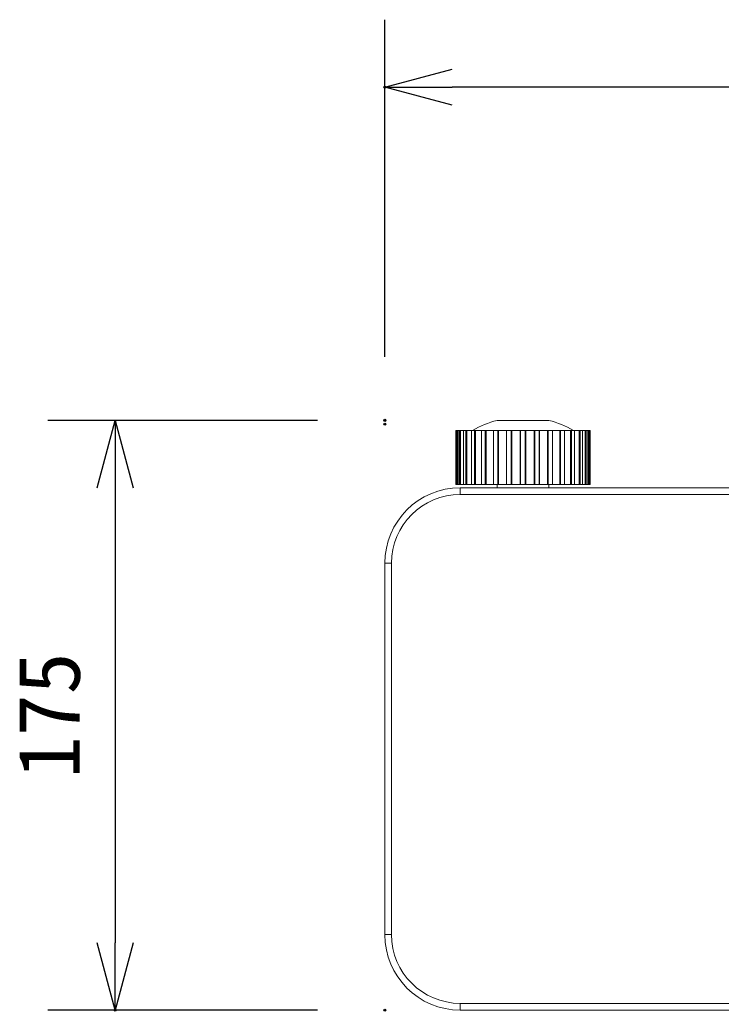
# Model space of a CAD drawing. Units: millimetres, scale not verified. Extents: x -63 to 62, y -57 to 57.
# Drawn here: x -61.36 to -40.54, y -0.48 to 28.93 of the extents above; entities that cross this region are included whole.
import ezdxf
from ezdxf.enums import TextEntityAlignment as Align

# ---------------------------------------------------------------- set-up
doc = ezdxf.new("R2010")
doc.units = ezdxf.units.MM
doc.header["$LTSCALE"] = 0.125
doc.header["$PDMODE"] = 32
doc.header["$PDSIZE"] = 0.0625
for name, color, linetype in [('0-0_0', 7, 'Continuous'), ('0-4_DEFPOINTS', 7, 'Continuous'), ('0-6_SUNPO', 7, 'Continuous')]:
    doc.layers.add(name, color=color, linetype=linetype)
doc.layers.add('0-5_GAIKEI', color=7, linetype='Continuous', lineweight=18)
doc.styles.add('ＭＳ ゴシック', font='')
doc.styles.get('ＭＳ ゴシック').set_extended_font_data('MS Gothic')

# ---------------------------------------------------------------- blocks, each defined once
blk = doc.blocks.new('_OPEN30')
at = {"layer": '0-0_0'}
blk.add_line((0, 0), (-1, 0), dxfattribs=at)
blk.add_lwpolyline([(-1, 0.26795), (0, 0), (-1, -0.26795)], dxfattribs=at)
blk = doc.blocks.new('D7')
at = {"layer": '0-4_DEFPOINTS'}
for p in [(-54.2084, 26.6726), (-54.2084, 16.6726)]:
    blk.add_point(p, dxfattribs=at)
at = {"layer": '0-6_SUNPO'}
for p, q in [((-54.2084, 18.6726), (-54.2084, 28.6726)), ((-6.4084, 26.6726), (-52.2084, 26.6726))]:
    blk.add_line(p, q, dxfattribs=at)
at = {"layer": '0-6_SUNPO', "xscale": 2, "yscale": 2, "rotation": 180}
blk.add_blockref('_OPEN30', (-54.2084, 26.6726), dxfattribs=at)
blk = doc.blocks.new('D6')
at = {"layer": '0-4_DEFPOINTS'}
for p in [(-54.2084, 16.788), (-62.2084, -0.712), (-54.2084, -0.712)]:
    blk.add_point(p, dxfattribs=at)
at = {"layer": '0-6_SUNPO'}
for p, q in [((-56.2084, 16.788), (-64.2084, 16.788)), ((-62.2084, 14.788), (-62.2084, 1.288)), ((-56.2084, -0.712), (-64.2084, -0.712))]:
    blk.add_line(p, q, dxfattribs=at)
at = {"layer": '0-6_SUNPO', "xscale": 2, "yscale": 2}
for p, rotation in [((-62.2084, 16.788), 90), ((-62.2084, -0.712), 270)]:
    blk.add_blockref('_OPEN30', p, dxfattribs=dict(at, rotation=rotation))
at = {"layer": '0-6_SUNPO', "style": 'ＭＳ ゴシック'}
blk.add_text('175', height=1.833, rotation=90, dxfattribs=at).set_placement((-62.7084, 6.163), align=Align.BOTTOM_LEFT)

msp = doc.modelspace()

# ---------------------------------------------------------------- linework, layer by layer
at = {"layer": '0-5_GAIKEI'}
for p, q in [((-47.1947, 17.0464), (-45.6585, 17.0464)), ((-48.4072, 16.7464), (-48.4218, 16.7464)), ((-48.4218, 15.1464), (-48.4218, 16.7464)), ((-48.379, 16.7464), (-48.4072, 16.7464)), ((-48.3491, 16.7464), (-48.379, 16.7464)), ((-48.306, 16.7464), (-48.3491, 16.7464)), ((-48.2769, 16.7464), (-48.3061, 16.7464)), ((-48.1925, 16.7464), (-48.2769, 16.7464)), ((-48.1228, 16.7464), (-48.1925, 16.7464)), ((-48.094, 16.7464), (-48.1228, 16.7464)), ((-47.9587, 16.7464), (-48.094, 16.7464)), ((-47.8654, 16.7464), (-47.9586, 16.7464)), ((-47.8382, 16.7464), (-47.8654, 16.7464)), ((-47.6579, 16.7464), (-47.8382, 16.7464)), ((-47.6579, 16.7464), (-47.6579, 16.7464)), ((-47.5451, 16.7464), (-47.6579, 16.7464)), ((-47.5206, 16.7464), (-47.5451, 16.7464)), ((-47.3033, 16.7464), (-47.5206, 16.7464)), ((-47.1759, 16.7464), (-47.3033, 16.7464)), ((-47.1553, 16.7464), (-47.1759, 16.7464)), ((-46.9149, 16.7464), (-47.1553, 16.7464)), ((-46.9104, 16.7464), (-46.915, 16.7464)), ((-46.774, 16.7464), (-46.9104, 16.7464)), ((-46.7581, 16.7464), (-46.774, 16.7464)), ((-46.5068, 16.7464), (-46.7581, 16.7464)), ((-46.4963, 16.7464), (-46.5068, 16.7464)), ((-46.3569, 16.7464), (-46.4963, 16.7464)), ((-46.3464, 16.7464), (-46.3569, 16.7464)), ((-46.0951, 16.7464), (-46.3464, 16.7464)), ((-46.0793, 16.7464), (-46.0951, 16.7464)), ((-45.9429, 16.7464), (-46.0793, 16.7464)), ((-45.9383, 16.7464), (-45.9429, 16.7464)), ((-45.698, 16.7464), (-45.9383, 16.7464)), ((-45.6774, 16.7464), (-45.698, 16.7464)), ((-45.55, 16.7464), (-45.6773, 16.7464)), ((-45.3326, 16.7464), (-45.55, 16.7464)), ((-45.3082, 16.7464), (-45.3326, 16.7464)), ((-45.1954, 16.7464), (-45.3082, 16.7464)), ((-45.1954, 16.7464), (-45.1954, 16.7464)), ((-45.0151, 16.7464), (-45.1954, 16.7464)), ((-44.9879, 16.7464), (-45.0151, 16.7464)), ((-44.8946, 16.7464), (-44.9879, 16.7464)), ((-44.8946, 16.7464), (-44.8946, 16.7464)), ((-44.7593, 16.7464), (-44.8946, 16.7464)), ((-44.7305, 16.7464), (-44.7593, 16.7464)), ((-44.6608, 16.7464), (-44.7305, 16.7464)), ((-44.6608, 16.7464), (-44.6608, 16.7464)), ((-44.5763, 16.7464), (-44.6608, 16.7464)), ((-44.5472, 16.7464), (-44.5763, 16.7464)), ((-44.5041, 16.7464), (-44.5472, 16.7464)), ((-44.4742, 16.7464), (-44.5041, 16.7464)), ((-44.4461, 16.7464), (-44.4742, 16.7464)), ((-44.4315, 16.7464), (-44.4461, 16.7464)), ((-44.4315, 15.1464), (-44.4315, 16.7464)), ((-48.4218, 15.1464), (-48.4072, 15.1464)), ((-48.4072, 15.1464), (-48.379, 15.1464)), ((-48.379, 15.1464), (-48.3491, 15.1464)), ((-48.3491, 15.1464), (-48.306, 15.1464)), ((-48.3061, 15.1464), (-48.2769, 15.1464)), ((-48.2866, 15.0464), (-2.9666, 15.0464)), ((-48.2769, 15.1464), (-48.1925, 15.1464)), ((-48.1925, 15.1464), (-48.1228, 15.1464)), ((-48.1228, 15.1464), (-48.094, 15.1464)), ((-48.094, 15.1464), (-47.9587, 15.1464)), ((-47.9586, 15.1464), (-47.8654, 15.1464)), ((-47.8654, 15.1464), (-47.8382, 15.1464)), ((-47.8381, 15.1464), (-47.6579, 15.1464)), ((-47.6579, 15.1464), (-47.5451, 15.1464)), ((-47.5451, 15.1464), (-47.5206, 15.1464)), ((-47.5206, 15.1464), (-47.3033, 15.1464)), ((-47.3033, 15.1464), (-47.1759, 15.1464)), ((-47.1947, 15.1464), (-47.1947, 15.0464)), ((-47.1759, 15.1464), (-47.1553, 15.1464)), ((-47.1553, 15.1464), (-46.9149, 15.1464)), ((-46.915, 15.1464), (-46.9104, 15.1464)), ((-46.9104, 15.1464), (-46.774, 15.1464)), ((-46.774, 15.1464), (-46.7581, 15.1464)), ((-46.7581, 15.1464), (-46.5068, 15.1464)), ((-46.5068, 15.1464), (-46.4963, 15.1464)), ((-46.4963, 15.1464), (-46.3569, 15.1464)), ((-46.3569, 15.1464), (-46.3464, 15.1464)), ((-46.3464, 15.1464), (-46.0951, 15.1464)), ((-46.0951, 15.1464), (-46.0793, 15.1464)), ((-46.0793, 15.1464), (-45.9429, 15.1464)), ((-45.9429, 15.1464), (-45.9383, 15.1464)), ((-45.9383, 15.1464), (-45.698, 15.1464)), ((-45.698, 15.1464), (-45.6774, 15.1464)), ((-45.6773, 15.1464), (-45.55, 15.1464)), ((-45.6585, 15.0464), (-45.6585, 15.1464)), ((-45.55, 15.1464), (-45.3326, 15.1464)), ((-45.3326, 15.1464), (-45.3082, 15.1464)), ((-45.3082, 15.1464), (-45.1954, 15.1464)), ((-45.1954, 15.1464), (-45.0151, 15.1464)), ((-45.0151, 15.1464), (-44.9879, 15.1464)), ((-44.9879, 15.1464), (-44.8946, 15.1464)), ((-44.8946, 15.1464), (-44.7593, 15.1464)), ((-44.7593, 15.1464), (-44.7305, 15.1464)), ((-44.7305, 15.1464), (-44.6608, 15.1464)), ((-44.6608, 15.1464), (-44.5763, 15.1464)), ((-44.5763, 15.1464), (-44.5472, 15.1464)), ((-44.5472, 15.1464), (-44.5041, 15.1464)), ((-44.5041, 15.1464), (-44.4742, 15.1464)), ((-44.4742, 15.1464), (-44.4461, 15.1464)), ((-44.4461, 15.1464), (-44.4315, 15.1464)), ((-50.4799, 13.2464), (-50.483, 13.2464)), ((-50.5266, 1.7864), (-50.5266, 12.8064))]:
    msp.add_line(p, q, dxfattribs=at)
at = {"layer": '0-5_GAIKEI', "color": 1}
for p, q in [((-48.4072, 15.1464), (-48.4072, 16.7464)), ((-48.379, 15.1464), (-48.379, 16.7464)), ((-48.3491, 15.1464), (-48.3491, 16.7464)), ((-48.306, 15.1464), (-48.306, 16.7464)), ((-48.2769, 15.1464), (-48.2769, 16.7464)), ((-48.1925, 15.1464), (-48.1925, 16.7464)), ((-48.1228, 15.1464), (-48.1228, 16.7464)), ((-48.094, 15.1464), (-48.094, 16.7464)), ((-47.9587, 15.1464), (-47.9587, 16.7464)), ((-47.8654, 15.1464), (-47.8654, 16.7464)), ((-47.8382, 15.1464), (-47.8382, 16.7464)), ((-47.6579, 15.1464), (-47.6579, 16.7464)), ((-47.5451, 15.1464), (-47.5451, 16.7464)), ((-47.5206, 15.1464), (-47.5206, 16.7464)), ((-47.3033, 15.1464), (-47.3033, 16.7464)), ((-47.1759, 15.1464), (-47.1759, 16.7464)), ((-47.1553, 15.1464), (-47.1553, 16.7464)), ((-46.9149, 15.1464), (-46.9149, 16.7464)), ((-46.9104, 15.1464), (-46.9104, 16.7464)), ((-46.774, 15.1464), (-46.774, 16.7464)), ((-46.7581, 15.1464), (-46.7581, 16.7464)), ((-46.5068, 15.1464), (-46.5068, 16.7464)), ((-46.4963, 15.1464), (-46.4963, 16.7464)), ((-46.3569, 15.1464), (-46.3569, 16.7464)), ((-46.3464, 15.1464), (-46.3464, 16.7464)), ((-46.0951, 15.1464), (-46.0951, 16.7464)), ((-46.0793, 15.1464), (-46.0793, 16.7464)), ((-45.9429, 15.1464), (-45.9429, 16.7464)), ((-45.9383, 15.1464), (-45.9383, 16.7464)), ((-45.698, 15.1464), (-45.698, 16.7464)), ((-45.6774, 15.1464), (-45.6774, 16.7464)), ((-45.55, 15.1464), (-45.55, 16.7464)), ((-45.3326, 15.1464), (-45.3326, 16.7464)), ((-45.3082, 15.1464), (-45.3082, 16.7464)), ((-45.1954, 15.1464), (-45.1954, 16.7464)), ((-45.0151, 15.1464), (-45.0151, 16.7464)), ((-44.9879, 15.1464), (-44.9879, 16.7464)), ((-44.8946, 15.1464), (-44.8946, 16.7464)), ((-44.7593, 15.1464), (-44.7593, 16.7464)), ((-44.7305, 15.1464), (-44.7305, 16.7464)), ((-44.6608, 15.1464), (-44.6608, 16.7464)), ((-44.5763, 15.1464), (-44.5763, 16.7464)), ((-44.5472, 15.1464), (-44.5472, 16.7464)), ((-44.5041, 15.1464), (-44.5041, 16.7464)), ((-44.4742, 15.1464), (-44.4742, 16.7464)), ((-44.4461, 15.1464), (-44.4461, 16.7464)), ((-48.2866, 14.8464), (-48.2866, 15.0464)), ((-2.9666, 14.8464), (-48.2866, 14.8464)), ((-50.3266, 12.8064), (-50.5266, 12.8064)), ((-50.3266, 12.8064), (-50.3266, 1.7864)), ((-50.3266, 1.7864), (-50.5266, 1.7864)), ((-48.2866, -0.2536), (-48.2866, -0.4536)), ((-48.2866, -0.2536), (-14.8759, -0.2536))]:
    msp.add_line(p, q, dxfattribs=at)
at = {"layer": '0-5_GAIKEI'}
msp.add_lwpolyline([(-14.8655, -0.4536), (-14.8864, -0.4536), (-48.2866, -0.4536)], dxfattribs=at)
for centre, radius, start, end in [((-46.4266, 14.1464), 3, 104.83512, 119.92645), ((-46.4266, 14.1464), 3, 60.0735, 75.16483), ((-48.2866, 12.8064), 2.24, 90, 179.99998), ((-48.2866, 1.7864), 2.24, 180, 269.99998)]:
    msp.add_arc(centre, radius, start, end, dxfattribs=at)
at = {"layer": '0-5_GAIKEI', "color": 1}
for centre, start, end in [((-48.2866, 12.8064), 90, 179.99998), ((-48.2866, 1.7864), 180, 269.99998)]:
    msp.add_arc(centre, 2.04, start, end, dxfattribs=at)

# ---------------------------------------------------------------- block references
at = {"layer": '0-6_SUNPO'}
for name in ['D7', 'D6']:
    msp.add_blockref(name, (3.6818, 0.2583), dxfattribs=at)

doc.saveas('drawing.dxf')
